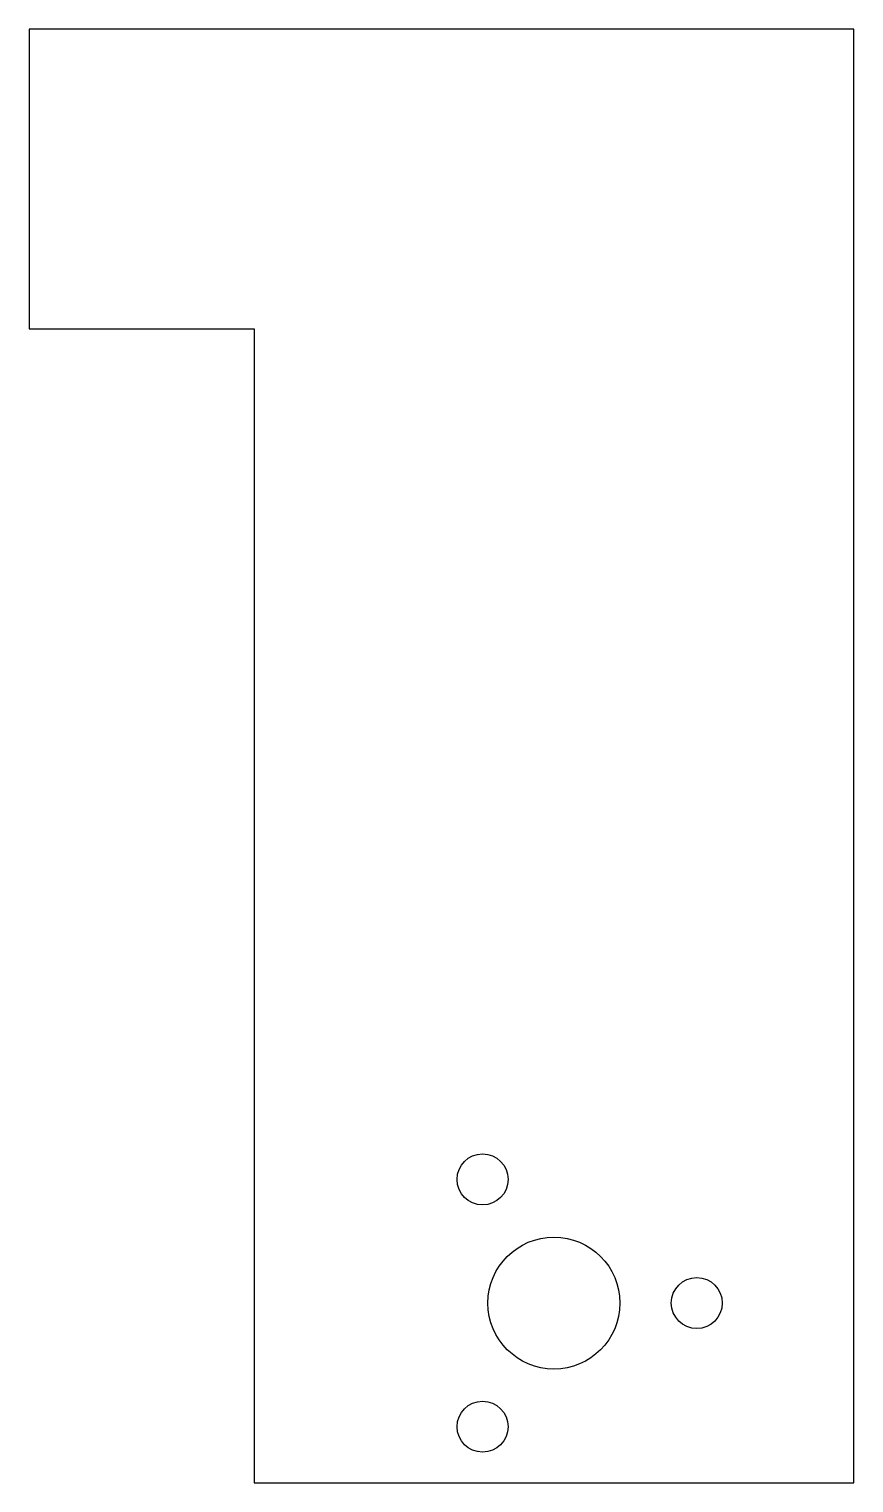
# Model space of a CAD drawing. Header units: millimetres. Extents: x 0 to 55, y 0 to 97.
import ezdxf

# ---------------------------------------------------------------- set-up
doc = ezdxf.new("R2010")
doc.units = ezdxf.units.MM
for name, color, linetype in [('SECTION_Z0p010', 7, 'CONTINUOUS'), ('SECTION_Z4p000', 7, 'CONTINUOUS'), ('SECTION_Z7p990', 7, 'CONTINUOUS')]:
    doc.layers.add(name, color=color, linetype=linetype)

msp = doc.modelspace()

# ---------------------------------------------------------------- linework, layer by layer
at = {"layer": 'SECTION_Z0p010'}
for p, q in [((55, 97, 0.01), (0, 97, 0.01)), ((0, 97, 0.01), (0, 77, 0.01)), ((55, 0, 0.01), (55, 97, 0.01)), ((0, 77, 0.01), (15, 77, 0.01)), ((15, 77, 0.01), (15, 0, 0.01)), ((15, 0, 0.01), (55, 0, 0.01))]:
    msp.add_line(p, q, dxfattribs=at)
for centre, radius in [((30.237, 20.249, 0.01), 1.7), ((35, 12, 0.01), 4.4), ((44.525, 12, 0.01), 1.7), ((30.237, 3.751, 0.01), 1.7)]:
    msp.add_circle(centre, radius, dxfattribs=at)
at = {"layer": 'SECTION_Z4p000'}
for p, q in [((55, 97, 4), (0, 97, 4)), ((0, 97, 4), (0, 77, 4)), ((55, 0, 4), (55, 97, 4)), ((0, 77, 4), (15, 77, 4)), ((15, 77, 4), (15, 0, 4)), ((15, 0, 4), (55, 0, 4))]:
    msp.add_line(p, q, dxfattribs=at)
for centre, radius in [((30.237, 20.249, 4), 1.7), ((35, 12, 4), 4.4), ((44.525, 12, 4), 1.7), ((30.237, 3.751, 4), 1.7)]:
    msp.add_circle(centre, radius, dxfattribs=at)
at = {"layer": 'SECTION_Z7p990'}
for p, q in [((55, 97, 7.99), (0, 97, 7.99)), ((0, 97, 7.99), (0, 77, 7.99)), ((55, 0, 7.99), (55, 97, 7.99)), ((0, 77, 7.99), (15, 77, 7.99)), ((15, 77, 7.99), (15, 0, 7.99)), ((15, 0, 7.99), (55, 0, 7.99))]:
    msp.add_line(p, q, dxfattribs=at)
for centre, radius in [((30.237, 20.249, 7.99), 1.7), ((35, 12, 7.99), 4.4), ((44.525, 12, 7.99), 1.7), ((30.237, 3.751, 7.99), 1.7)]:
    msp.add_circle(centre, radius, dxfattribs=at)

doc.saveas('drawing.dxf')
